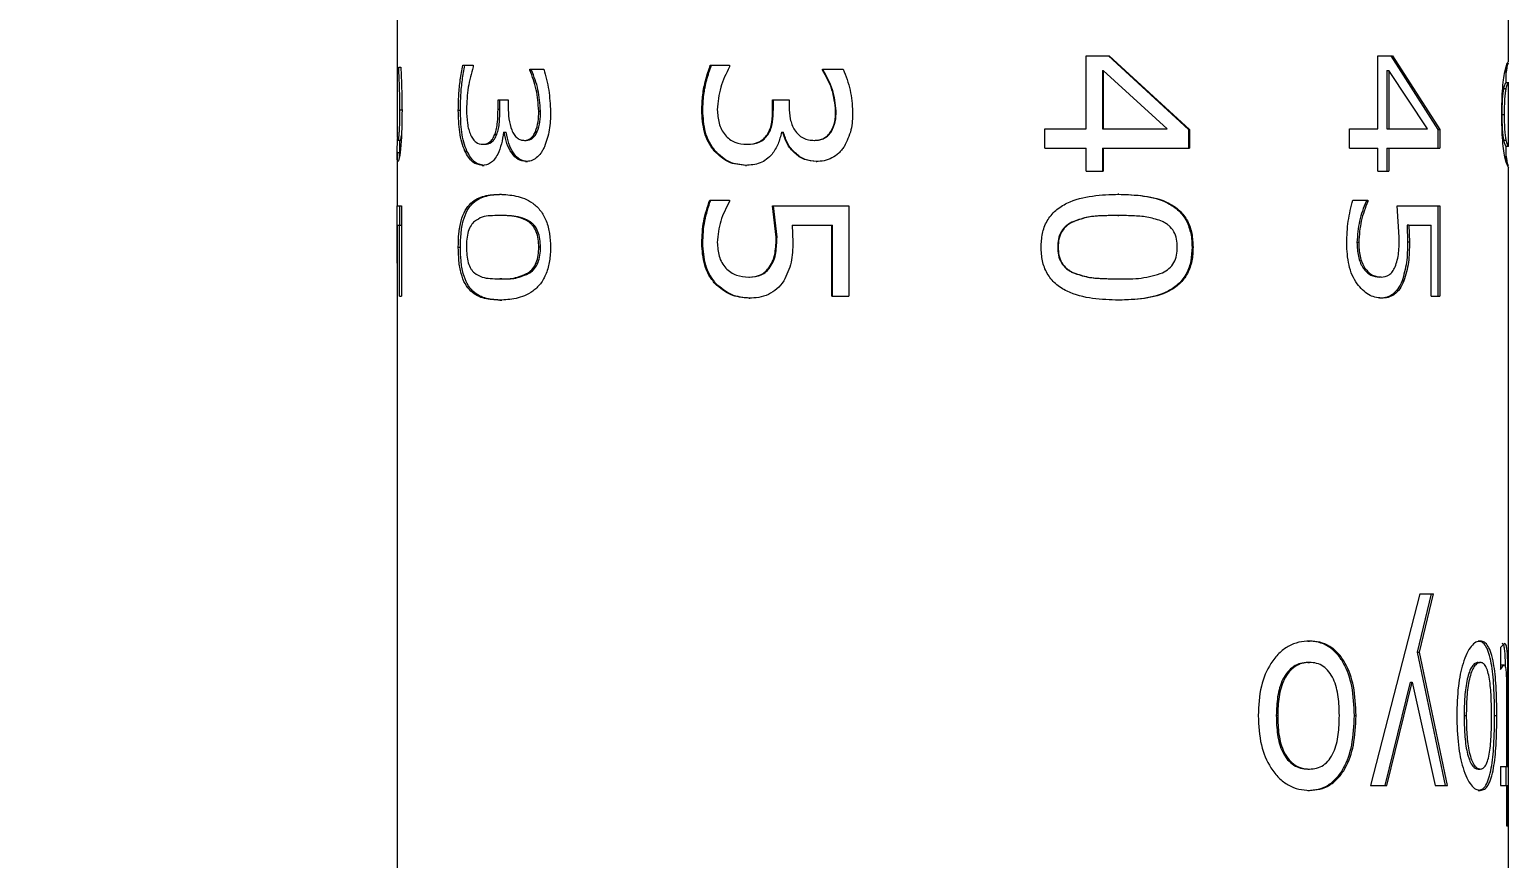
# Model space of a CAD drawing. Header units: millimetres. Extents: x 2 to 278, y 1 to 215.
# Drawn here: x 129.79 to 137.82, y 136.07 to 140.57 of the extents above; entities that cross this region are included whole.
import ezdxf

# ---------------------------------------------------------------- set-up
doc = ezdxf.new("R2010")
doc.units = ezdxf.units.MM
doc.styles.add('SLDTEXTSTYLE0', font='TXT', dxfattribs={"width": 0.75})
doc.dimstyles.new('SLDDIMSTYLE2', dxfattribs={"dimtxt": 2.116667, "dimasz": 3.175, "dimexe": 0, "dimexo": 0.0625, "dimgap": 0.529167, "dimtad": 0, "dimtih": 1, "dimtoh": 1, "dimdec": 1, "dimlfac": 2, "dimrnd": 1e-09, "dimzin": 12, "dimdsep": 46, "dimtxsty": 'SLDTEXTSTYLE0', "dimsah": 1, "dimcen": 0.09, "dimadec": 0, "dimazin": 3, "dimtfac": 1, "dimtdec": 1, "dimtofl": 0, "dimtmove": 0, "dimatfit": 3, "dimfxl": 1, "dimfrac": 2, "dimtolj": 1, "dimtzin": 12, "dimarcsym": 0})

# ---------------------------------------------------------------- blocks, each defined once
blk = doc.blocks.new('_D_16')
at = {"color": 7, "linetype": 'Continuous', "lineweight": 0}
for p, q in [((127.7874, 186.3951), (104.1516, 186.3951)), ((105.9296, 186.3951), (105.9296, 162.6998)), ((102.051, 159.4484), (101.4072, 159.4484)), ((101.4072, 159.4484), (101.4072, 156.0853)), ((109.8082, 159.4484), (110.4521, 159.4484)), ((110.4521, 159.4484), (110.4521, 156.0853)), ((101.4072, 156.0853), (102.051, 156.0853)), ((110.4521, 156.0853), (109.8082, 156.0853)), ((105.9296, 126.8287), (105.9296, 152.2929)), ((133.5342, 126.8287), (104.1516, 126.8287))]:
    blk.add_line(p, q, dxfattribs=at)
at = {"color": 7, "linetype": 'Continuous', "lineweight": 18}
for points in [[(105.9296, 186.3951), (105.4216, 183.2201), (106.4376, 183.2201)], [(105.9296, 126.8287), (106.4376, 130.0037), (105.4216, 130.0037)]]:
    blk.add_solid(points, dxfattribs=at)
at = {"color": 7, "linetype": 'Continuous', "lineweight": 18, "char_height": 2.11667, "attachment_point": 1, "style": 'SLDTEXTSTYLE0'}
for s, insert in [('119.1mm', (99.7658, 162.6061)), ('4.69in', (102.051, 158.8138)), ('NOMINAL', (99.2994, 155.0214))]:
    blk.add_mtext(s, dxfattribs=dict(at, insert=insert))

msp = doc.modelspace()

# ---------------------------------------------------------------- linework, layer by layer
at = {"color": 7, "linetype": 'Continuous', "lineweight": 18}
for p, q in [((131.7879, 140.659), (131.7879, 140.0341)), ((137.8204, 140.3933), (137.8204, 140.659)), ((135.5292, 140.4267), (135.6528, 140.4267)), ((135.5292, 140.0296), (135.5292, 140.4267)), ((135.6492, 140.4267), (136.0841, 140.0252)), ((135.6528, 140.4267), (136.0895, 140.0252)), ((137.1117, 140.4267), (137.192, 140.4267)), ((137.1117, 140.0296), (137.1117, 140.4267)), ((137.182, 140.4267), (137.4368, 140.0252)), ((137.192, 140.4267), (137.4479, 140.0252)), ((131.797, 140.364), (131.8082, 140.364)), ((131.797, 140.3583), (131.797, 140.364)), ((132.1442, 140.3745), (132.2005, 140.3745)), ((132.2005, 140.3745), (132.2005, 140.3661)), ((132.5087, 140.3536), (132.5851, 140.3536)), ((132.5087, 140.348), (132.5087, 140.3536)), ((132.5087, 140.348), (132.5184, 140.348)), ((132.5184, 140.348), (132.5184, 140.3536)), ((133.4882, 140.3745), (133.5928, 140.3745)), ((133.5928, 140.3745), (133.5928, 140.3661)), ((134.0972, 140.3536), (134.2098, 140.3536)), ((134.0972, 140.348), (134.0972, 140.3536)), ((134.0972, 140.348), (134.1002, 140.348)), ((134.1002, 140.348), (134.1002, 140.3536)), ((135.6167, 140.3457), (135.6167, 140.0296)), ((135.6167, 140.3457), (135.6202, 140.3457)), ((135.6202, 140.3457), (135.6202, 140.0296)), ((135.9677, 140.0296), (135.6202, 140.3457)), ((137.1611, 140.3457), (137.1611, 140.0296)), ((137.1611, 140.3457), (137.1711, 140.3457)), ((137.1711, 140.3457), (137.1711, 140.0296)), ((137.3811, 140.0296), (137.1711, 140.3457)), ((137.8077, 140.2795), (137.8077, 140.3619)), ((137.8202, 140.3954), (137.8198, 140.3933)), ((137.7945, 140.2484), (137.8072, 140.2484)), ((137.8075, 140.2804), (137.8202, 140.2804)), ((137.8201, 140.2795), (137.8202, 140.2804)), ((137.8204, 139.9331), (137.8204, 140.2829)), ((132.336, 140.1864), (132.3912, 140.1864)), ((132.336, 140.1364), (132.336, 140.1864)), ((132.3464, 140.1364), (132.3464, 140.1864)), ((132.3912, 140.1864), (132.3912, 140.1483)), ((133.8264, 140.1864), (133.9158, 140.1864)), ((133.8264, 140.1364), (133.8264, 140.1864)), ((133.8305, 140.1364), (133.8305, 140.1864)), ((133.9158, 140.1864), (133.9158, 140.1483)), ((131.8162, 140.1305), (131.8035, 140.1305)), ((132.1202, 140.1302), (132.1315, 140.1302)), ((132.336, 140.1364), (132.3464, 140.1364)), ((132.5568, 140.1261), (132.5663, 140.1261)), ((133.4417, 140.1302), (133.4474, 140.1302)), ((133.8264, 140.1364), (133.8305, 140.1364)), ((134.1685, 140.1261), (134.1712, 140.1261)), ((137.7849, 140.108), (137.7975, 140.108)), ((132.3188, 139.9993), (132.3293, 139.9993)), ((132.3653, 140.0112), (132.3699, 140.0112)), ((132.3699, 140.0112), (132.3802, 140.0112)), ((132.5394, 140.0148), (132.5489, 140.0148)), ((133.7981, 139.9993), (133.8023, 139.9993)), ((133.8743, 140.0112), (133.8817, 140.0112)), ((133.8817, 140.0112), (133.8856, 140.0112)), ((134.1428, 140.0148), (134.1456, 140.0148)), ((135.3042, 140.0296), (135.5292, 140.0296)), ((135.3042, 139.9251), (135.3042, 140.0296)), ((135.6167, 140.0296), (135.6202, 140.0296)), ((135.6202, 140.0296), (135.9677, 140.0296)), ((136.0841, 140.0252), (136.0841, 139.9251)), ((136.0841, 140.0252), (136.0895, 140.0252)), ((136.0895, 140.0252), (136.0895, 139.9251)), ((136.9571, 140.0296), (137.1117, 140.0296)), ((136.9571, 139.9251), (136.9571, 140.0296)), ((137.1611, 140.0296), (137.1711, 140.0296)), ((137.1711, 140.0296), (137.3811, 140.0296)), ((137.4368, 140.0252), (137.4368, 139.9251)), ((137.4368, 140.0252), (137.4479, 140.0252)), ((137.4479, 140.0252), (137.4479, 139.9251)), ((131.7879, 139.9), (131.7898, 139.9763)), ((131.8053, 139.9669), (131.7926, 139.9669)), ((131.8006, 139.9669), (131.8006, 139.9055)), ((132.2532, 139.946), (132.2639, 139.946)), ((132.4795, 139.9669), (132.4893, 139.9669)), ((133.6864, 139.946), (133.6911, 139.946)), ((134.0532, 139.9669), (134.0563, 139.9669)), ((135.3042, 139.9251), (135.5292, 139.9251)), ((135.5292, 139.7997), (135.5292, 139.9251)), ((135.6167, 139.9251), (135.6167, 139.7997)), ((135.6167, 139.9251), (135.6202, 139.9251)), ((135.6202, 139.9251), (135.6202, 139.7997)), ((135.6202, 139.9251), (136.0895, 139.9251)), ((136.9571, 139.9251), (137.1117, 139.9251)), ((137.1117, 139.7997), (137.1117, 139.9251)), ((137.1611, 139.9251), (137.1611, 139.7997)), ((137.1611, 139.9251), (137.1711, 139.9251)), ((137.1711, 139.9251), (137.1711, 139.7997)), ((137.1711, 139.9251), (137.4479, 139.9251)), ((137.7943, 139.9687), (137.807, 139.9687)), ((137.8075, 139.9356), (137.8202, 139.9356)), ((137.8077, 139.8541), (137.8077, 139.9368)), ((137.8202, 139.9356), (137.8199, 139.9368)), ((131.7879, 139.9055), (131.7879, 139.6117)), ((131.8006, 139.9), (131.7879, 139.9)), ((131.8013, 139.88), (131.8006, 139.9)), ((132.1556, 139.9091), (132.1668, 139.9091)), ((132.4858, 139.852), (132.4955, 139.852)), ((133.5098, 139.9091), (133.5153, 139.9091)), ((134.0627, 139.852), (134.0658, 139.852)), ((132.2495, 139.8311), (132.2603, 139.8311)), ((133.68, 139.8311), (133.6847, 139.8311)), ((135.5292, 139.7997), (135.6202, 139.7997)), ((137.1117, 139.7997), (137.1711, 139.7997)), ((137.8198, 139.8227), (137.8202, 139.8206)), ((137.8204, 135.325), (137.8204, 139.8227)), ((131.7879, 139.6117), (131.8119, 139.6117)), ((131.788, 139.4412), (131.7883, 139.6117)), ((131.8006, 139.6117), (131.8006, 139.5072)), ((131.8119, 139.6117), (131.8119, 139.1205)), ((132.3447, 139.6744), (132.3551, 139.6744)), ((133.4854, 139.643), (133.5928, 139.643)), ((133.5928, 139.643), (133.5928, 139.6353)), ((133.8264, 139.6117), (134.2402, 139.6117)), ((133.8462, 139.4412), (133.8264, 139.6117)), ((133.8502, 139.4412), (133.8305, 139.6117)), ((134.2402, 139.6117), (134.2402, 139.1205)), ((135.7048, 139.6744), (135.701, 139.6744)), ((136.9765, 139.643), (137.057, 139.643)), ((137.0475, 139.643), (137.0475, 139.6353)), ((137.057, 139.6353), (137.0475, 139.6353)), ((137.057, 139.643), (137.057, 139.6353)), ((137.2158, 139.6117), (137.4479, 139.6117)), ((137.2282, 139.4412), (137.2158, 139.6117)), ((137.4368, 139.6117), (137.4368, 139.1205)), ((137.4479, 139.6117), (137.4479, 139.1205)), ((132.3551, 139.5594), (132.3447, 139.5594)), ((132.5092, 139.5268), (132.4995, 139.5268)), ((135.4607, 139.5274), (135.4635, 139.5274)), ((135.701, 139.5594), (135.7048, 139.5594)), ((131.7886, 139.5072), (131.7887, 139.4148)), ((131.7886, 139.5072), (131.8015, 139.5072)), ((131.8015, 139.1205), (131.8015, 139.5072)), ((131.8015, 139.5072), (131.8119, 139.5072)), ((133.8462, 139.4412), (133.8502, 139.4412)), ((133.9316, 139.5072), (133.9358, 139.4148)), ((133.9316, 139.5072), (134.1481, 139.5072)), ((134.1481, 139.1205), (134.1481, 139.5072)), ((134.1481, 139.5072), (134.1509, 139.5072)), ((134.1509, 139.1205), (134.1509, 139.5072)), ((137.2701, 139.5072), (137.2726, 139.4148)), ((137.2805, 139.5072), (137.2701, 139.5072)), ((137.2805, 139.5072), (137.283, 139.4148)), ((137.2805, 139.5072), (137.4014, 139.5072)), ((137.4014, 139.1205), (137.4014, 139.5072)), ((132.1202, 139.387), (132.1315, 139.387)), ((132.5663, 139.387), (132.5568, 139.387)), ((133.4417, 139.409), (133.4474, 139.409)), ((135.3738, 139.387), (135.3762, 139.387)), ((136.1084, 139.387), (136.1029, 139.387)), ((137.0077, 139.413), (136.9984, 139.413)), ((137.283, 139.4148), (137.2726, 139.4148)), ((133.8096, 139.2801), (133.8138, 139.2801)), ((131.788, 139.2036), (131.788, 139.1871)), ((132.3557, 139.2146), (132.3453, 139.2146)), ((132.5098, 139.2482), (132.5001, 139.2482)), ((133.6968, 139.225), (133.7015, 139.225)), ((135.4589, 139.2477), (135.4617, 139.2477)), ((135.702, 139.2146), (135.7058, 139.2146)), ((137.0418, 139.2735), (137.0324, 139.2735)), ((137.1303, 139.225), (137.1205, 139.225)), ((137.2532, 139.2036), (137.2429, 139.2036)), ((131.7879, 139.1871), (131.7879, 135.325)), ((131.8015, 139.1205), (131.8119, 139.1205)), ((133.5142, 139.1881), (133.5197, 139.1881)), ((134.1481, 139.1205), (134.2402, 139.1205)), ((137.4014, 139.1205), (137.4479, 139.1205)), ((132.3453, 139.0996), (132.3557, 139.0996)), ((133.6976, 139.1101), (133.7022, 139.1101)), ((135.7058, 139.0996), (135.702, 139.0996)), ((137.1308, 139.1101), (137.121, 139.1101)), ((137.3397, 137.506), (137.0713, 136.4643)), ((137.3265, 137.1885), (137.4028, 137.506)), ((137.3372, 137.1885), (137.4138, 137.506)), ((137.3397, 137.506), (137.3833, 137.506)), ((137.3833, 137.506), (137.4138, 137.506)), ((136.732, 137.2488), (136.7401, 137.2488)), ((137.478, 136.4643), (137.3265, 137.1885)), ((137.3265, 137.1885), (137.3372, 137.1885)), ((137.4893, 136.4643), (137.3372, 137.1885)), ((137.6556, 137.2488), (137.6677, 137.2488)), ((137.7994, 137.2359), (137.7768, 137.2134)), ((137.7768, 137.2134), (137.7768, 137.0944)), ((136.732, 137.133), (136.7401, 137.133)), ((137.6556, 137.133), (137.6677, 137.133)), ((137.778, 137.0944), (137.7953, 137.1201)), ((137.7827, 137.1201), (137.7953, 137.1201)), ((137.7768, 137.0944), (137.778, 137.0944)), ((137.1511, 136.4643), (137.2881, 137.0259)), ((137.1611, 136.4643), (137.2986, 137.0259)), ((137.2881, 137.0259), (137.2986, 137.0259)), ((137.2986, 137.0259), (137.4229, 136.4643)), ((137.8182, 136.5671), (137.8182, 136.972)), ((137.8106, 136.9122), (137.8106, 136.5671)), ((136.5604, 136.844), (136.5679, 136.844)), ((136.9841, 136.844), (136.9933, 136.844)), ((137.58, 136.844), (137.5917, 136.844)), ((137.7452, 136.844), (137.7577, 136.844)), ((136.732, 136.5543), (136.7401, 136.5543)), ((137.6556, 136.5543), (137.6677, 136.5543)), ((137.7768, 136.5671), (137.8106, 136.5671)), ((137.7768, 136.5671), (137.7768, 136.4643)), ((137.8076, 136.4643), (137.8076, 136.5671)), ((137.8106, 136.5671), (137.8182, 136.5671)), ((137.8182, 136.5671), (137.8203, 136.5671)), ((137.8203, 136.4643), (137.8203, 136.5671)), ((136.732, 136.4385), (136.7401, 136.4385)), ((137.0713, 136.4643), (137.1351, 136.4643)), ((137.1351, 136.4643), (137.1611, 136.4643)), ((137.4229, 136.4643), (137.4893, 136.4643)), ((137.6556, 136.4385), (137.6677, 136.4385)), ((137.7768, 136.4643), (137.8106, 136.4643)), ((137.8106, 136.4643), (137.8106, 136.2456)), ((137.8106, 136.4643), (137.8182, 136.4643)), ((137.8182, 136.2456), (137.8182, 136.4643)), ((137.8182, 136.4643), (137.8203, 136.4643)), ((137.8106, 136.2456), (137.8182, 136.2456))]:
    msp.add_line(p, q, dxfattribs=at)
for points, knots in [([(131.8035, 140.1305), (131.8031, 140.171), (131.8021, 140.2521), (131.7987, 140.3229), (131.797, 140.3583)], [0, 0, 0, 0, 0.499757, 1, 1, 1, 1]), ([(131.8082, 140.364), (131.8099, 140.3259), (131.8134, 140.2497), (131.8142, 140.1684), (131.8146, 140.1278)], [0, 0, 0, 0, 0.500032, 1, 1, 1, 1]), ([(132.1202, 140.1302), (132.1207, 140.1582), (132.1218, 140.214), (132.1303, 140.2962), (132.1396, 140.3483), (132.1442, 140.3745)], [0, 0, 0, 0, 0.334111, 0.66619, 1, 1, 1, 1]), ([(132.1315, 140.1302), (132.132, 140.1582), (132.1331, 140.2139), (132.1416, 140.2961), (132.1508, 140.3482), (132.1554, 140.3745)], [0, 0, 0, 0, 0.334149, 0.664972, 1, 1, 1, 1]), ([(132.2005, 140.3661), (132.1904, 140.3299), (132.1702, 140.2575), (132.1663, 140.1748), (132.1644, 140.1335)], [0, 0, 0, 0, 0.499904, 1, 1, 1, 1]), ([(132.5568, 140.1261), (132.5539, 140.1657), (132.5481, 140.2448), (132.5218, 140.3136), (132.5087, 140.348)], [0, 0, 0, 0, 0.499615, 1, 1, 1, 1]), ([(132.5663, 140.1261), (132.5634, 140.1657), (132.5576, 140.2448), (132.5315, 140.3136), (132.5184, 140.348)], [0, 0, 0, 0, 0.499789, 1, 1, 1, 1]), ([(132.5851, 140.3536), (132.595, 140.3163), (132.6147, 140.2416), (132.6187, 140.1618), (132.6206, 140.1219)], [0, 0, 0, 0, 0.500065, 1, 1, 1, 1]), ([(133.4417, 140.1302), (133.4428, 140.1582), (133.4449, 140.214), (133.4615, 140.2962), (133.4793, 140.3483), (133.4882, 140.3745)], [0, 0, 0, 0, 0.334111, 0.66619, 1, 1, 1, 1]), ([(133.4474, 140.1302), (133.4485, 140.1582), (133.4507, 140.2139), (133.4671, 140.2961), (133.4848, 140.3482), (133.4937, 140.3745)], [0, 0, 0, 0, 0.334149, 0.664972, 1, 1, 1, 1]), ([(133.5928, 140.3661), (133.5743, 140.3299), (133.5373, 140.2575), (133.5299, 140.1748), (133.5262, 140.1335)], [0, 0, 0, 0, 0.499904, 1, 1, 1, 1]), ([(134.1685, 140.1261), (134.1643, 140.1657), (134.1559, 140.2448), (134.1168, 140.3136), (134.0972, 140.348)], [0, 0, 0, 0, 0.4996145, 1, 1, 1, 1]), ([(134.1712, 140.1261), (134.167, 140.1657), (134.1586, 140.2448), (134.1197, 140.3136), (134.1002, 140.348)], [0, 0, 0, 0, 0.499789, 1, 1, 1, 1]), ([(134.2098, 140.3536), (134.224, 140.3163), (134.2524, 140.2416), (134.258, 140.1618), (134.2607, 140.1219)], [0, 0, 0, 0, 0.500065, 1, 1, 1, 1]), ([(137.7845, 140.108), (137.7847, 140.1327), (137.7851, 140.1821), (137.789, 140.2527), (137.7957, 140.3107), (137.8058, 140.3618), (137.8165, 140.3912), (137.819, 140.394), (137.8202, 140.3954)], [0, 0, 0, 0, 0.125108, 0.249985, 0.374734, 0.499711, 0.749517, 1, 1, 1, 1]), ([(137.8182, 140.3859), (137.8158, 140.3787), (137.8129, 140.3704), (137.8083, 140.339), (137.8077, 140.335)], [0, 0, 0, 0, 0.872614, 1, 1, 1, 1]), ([(137.7945, 140.2484), (137.7932, 140.2418), (137.7906, 140.2285), (137.7871, 140.1949), (137.7851, 140.1526), (137.785, 140.1229), (137.7849, 140.108)], [0, 0, 0, 0, 0.249774, 0.499283, 0.749181, 1, 1, 1, 1]), ([(137.8075, 140.2804), (137.807, 140.2799), (137.8058, 140.279), (137.8012, 140.2745), (137.7968, 140.2572), (137.7945, 140.2484)], [0, 0, 0, 0, 0.353621, 0.672925, 1, 1, 1, 1]), ([(137.8072, 140.2484), (137.8059, 140.2418), (137.8032, 140.2285), (137.7997, 140.1949), (137.7977, 140.1526), (137.7976, 140.1229), (137.7975, 140.108)], [0, 0, 0, 0, 0.250208, 0.499841, 0.749527, 1, 1, 1, 1]), ([(137.8202, 140.2804), (137.8197, 140.2799), (137.8185, 140.279), (137.8139, 140.2745), (137.8094, 140.2572), (137.8072, 140.2484)], [0, 0, 0, 0, 0.353661, 0.672991, 1, 1, 1, 1]), ([(131.7926, 139.9669), (131.7939, 139.9687), (131.7958, 139.9714), (131.7986, 139.9928), (131.8005, 140.0147), (131.802, 140.0411), (131.8033, 140.0796), (131.8034, 140.1103), (131.8035, 140.1305)], [0, 0, 0, 0, 0.249072, 0.372326, 0.499298, 0.621779, 0.749786, 1, 1, 1, 1]), ([(131.8146, 140.1278), (131.8143, 140.094), (131.8139, 140.0265), (131.8093, 139.9469), (131.8042, 139.8973), (131.8, 139.87), (131.796, 139.8544), (131.7939, 139.8528), (131.7928, 139.852)], [0, 0, 0, 0, 0.2502272, 0.4994727, 0.6269197, 0.7496767, 0.8747756, 1, 1, 1, 1]), ([(132.1556, 139.9091), (132.1497, 139.9246), (132.1377, 139.9557), (132.1233, 140.0302), (132.1214, 140.0902), (132.1202, 140.1302)], [0, 0, 0, 0, 0.250185, 0.500443, 1, 1, 1, 1]), ([(132.1668, 139.9091), (132.1608, 139.9247), (132.1489, 139.9557), (132.1346, 140.0303), (132.1327, 140.0902), (132.1315, 140.1302)], [0, 0, 0, 0, 0.249959, 0.500196, 1, 1, 1, 1]), ([(132.1644, 140.1335), (132.1655, 140.1089), (132.1672, 140.0721), (132.1757, 140.0255), (132.1832, 140.0059), (132.1869, 139.9962)], [0, 0, 0, 0, 0.499733, 0.749998, 1, 1, 1, 1]), ([(132.3188, 139.9993), (132.3222, 140.0096), (132.3289, 140.0303), (132.3348, 140.0771), (132.3355, 140.1127), (132.336, 140.1364)], [0, 0, 0, 0, 0.249674, 0.499725, 1, 1, 1, 1]), ([(132.3293, 139.9993), (132.3326, 140.0096), (132.3393, 140.0303), (132.3452, 140.0771), (132.3459, 140.1127), (132.3464, 140.1364)], [0, 0, 0, 0, 0.249532, 0.499593, 1, 1, 1, 1]), ([(132.3912, 140.1483), (132.3918, 140.1265), (132.3931, 140.083), (132.4055, 140.0311), (132.4224, 139.9972), (132.4393, 139.9788), (132.4588, 139.9685), (132.4726, 139.9675), (132.4795, 139.9669)], [0, 0, 0, 0, 0.25029, 0.499773, 0.627121, 0.749741, 0.874758, 1, 1, 1, 1]), ([(132.5394, 140.0148), (132.545, 140.0323), (132.5562, 140.0675), (132.5566, 140.1066), (132.5568, 140.1261)], [0, 0, 0, 0, 0.4988833, 1, 1, 1, 1]), ([(132.5489, 140.0148), (132.5545, 140.0323), (132.5656, 140.0675), (132.5661, 140.1066), (132.5663, 140.1261)], [0, 0, 0, 0, 0.498749, 1, 1, 1, 1]), ([(132.6206, 140.1219), (132.6201, 140.0885), (132.6191, 140.0219), (132.5984, 139.9625), (132.5881, 139.9328)], [0, 0, 0, 0, 0.501036, 1, 1, 1, 1]), ([(133.5098, 139.9091), (133.4984, 139.9246), (133.4757, 139.9557), (133.4478, 140.0302), (133.4441, 140.0902), (133.4417, 140.1302)], [0, 0, 0, 0, 0.2501846, 0.5004432, 1, 1, 1, 1]), ([(133.5153, 139.9091), (133.5039, 139.9247), (133.4813, 139.9557), (133.4535, 140.0303), (133.4498, 140.0902), (133.4474, 140.1302)], [0, 0, 0, 0, 0.2499586, 0.5001964, 1, 1, 1, 1]), ([(133.5262, 140.1335), (133.5283, 140.1089), (133.5314, 140.0721), (133.5474, 140.0255), (133.5612, 140.0059), (133.5681, 139.9962)], [0, 0, 0, 0, 0.499733, 0.749998, 1, 1, 1, 1]), ([(133.7981, 139.9993), (133.8036, 140.0096), (133.8148, 140.0303), (133.8245, 140.0771), (133.8257, 140.1127), (133.8264, 140.1364)], [0, 0, 0, 0, 0.2496744, 0.4997254, 1, 1, 1, 1]), ([(133.8023, 139.9993), (133.8078, 140.0096), (133.8189, 140.0303), (133.8286, 140.0771), (133.8298, 140.1127), (133.8305, 140.1364)], [0, 0, 0, 0, 0.249532, 0.499593, 1, 1, 1, 1]), ([(133.9158, 140.1483), (133.9168, 140.1265), (133.9188, 140.083), (133.9385, 140.0311), (133.9651, 139.9972), (133.9915, 139.9788), (134.0215, 139.9685), (134.0426, 139.9675), (134.0532, 139.9669)], [0, 0, 0, 0, 0.25029, 0.499773, 0.627121, 0.749741, 0.874758, 1, 1, 1, 1]), ([(134.1428, 140.0148), (134.1511, 140.0323), (134.1676, 140.0675), (134.1682, 140.1066), (134.1685, 140.1261)], [0, 0, 0, 0, 0.4988833, 1, 1, 1, 1]), ([(134.1456, 140.0148), (134.1538, 140.0323), (134.1702, 140.0675), (134.1709, 140.1066), (134.1712, 140.1261)], [0, 0, 0, 0, 0.498749, 1, 1, 1, 1]), ([(134.2607, 140.1219), (134.26, 140.0885), (134.2586, 140.0219), (134.2289, 139.9625), (134.2141, 139.9328)], [0, 0, 0, 0, 0.501036, 1, 1, 1, 1]), ([(137.8202, 139.8206), (137.819, 139.8221), (137.8166, 139.8249), (137.8058, 139.8538), (137.7956, 139.906), (137.789, 139.9641), (137.7851, 140.0338), (137.7847, 140.0833), (137.7845, 140.108)], [0, 0, 0, 0, 0.250486, 0.500299, 0.629628, 0.750035, 0.874892, 1, 1, 1, 1]), ([(137.7849, 140.108), (137.785, 140.0933), (137.7851, 140.0641), (137.7871, 140.0223), (137.7899, 139.9946), (137.7924, 139.978), (137.7937, 139.9718), (137.7943, 139.9687)], [0, 0, 0, 0, 0.250592, 0.500519, 0.749859, 0.874916, 1, 1, 1, 1]), ([(137.7975, 140.108), (137.7976, 140.0933), (137.7978, 140.064), (137.7997, 140.0222), (137.8025, 139.9946), (137.8051, 139.9779), (137.8063, 139.9718), (137.807, 139.9687)], [0, 0, 0, 0, 0.250253, 0.499973, 0.749427, 0.874667, 1, 1, 1, 1]), ([(131.788, 140.0341), (131.788, 140.0331), (131.7875, 140.0114), (131.7886, 139.9774), (131.7913, 139.9704), (131.7926, 139.9669)], [0, 0, 0, 0, 0.023086, 0.512185, 1, 1, 1, 1]), ([(132.2532, 139.946), (132.2655, 139.9475), (132.2841, 139.9497), (132.3066, 139.9728), (132.3148, 139.9904), (132.3188, 139.9993)], [0, 0, 0, 0, 0.499335, 0.749745, 1, 1, 1, 1]), ([(132.2639, 139.946), (132.2762, 139.9475), (132.2947, 139.9497), (132.3171, 139.9728), (132.3252, 139.9904), (132.3293, 139.9993)], [0, 0, 0, 0, 0.498944, 0.7494, 1, 1, 1, 1]), ([(132.3653, 140.0112), (132.3622, 139.9896), (132.3561, 139.9465), (132.3414, 139.9102), (132.3341, 139.892)], [0, 0, 0, 0, 0.500548, 1, 1, 1, 1]), ([(132.4858, 139.852), (132.4716, 139.8542), (132.4433, 139.8585), (132.4086, 139.8964), (132.3817, 139.9472), (132.3739, 139.9899), (132.3699, 140.0112)], [0, 0, 0, 0, 0.2498098, 0.4995643, 0.7499008, 1, 1, 1, 1]), ([(132.4955, 139.852), (132.4814, 139.8542), (132.4533, 139.8585), (132.4187, 139.8965), (132.3919, 139.9472), (132.3841, 139.9899), (132.3802, 140.0112)], [0, 0, 0, 0, 0.249378, 0.498958, 0.74945, 1, 1, 1, 1]), ([(132.4795, 139.9669), (132.4853, 139.9674), (132.4969, 139.9683), (132.5136, 139.9777), (132.5285, 139.9931), (132.5357, 140.0076), (132.5394, 140.0148)], [0, 0, 0, 0, 0.250195, 0.499996, 0.749975, 1, 1, 1, 1]), ([(132.4893, 139.9669), (132.4951, 139.9674), (132.5066, 139.9683), (132.5233, 139.9777), (132.5381, 139.9931), (132.5453, 140.0076), (132.5489, 140.0148)], [0, 0, 0, 0, 0.2499332, 0.4995809, 0.7496348, 1, 1, 1, 1]), ([(133.6864, 139.946), (133.7077, 139.9475), (133.7397, 139.9497), (133.7777, 139.9728), (133.7913, 139.9904), (133.7981, 139.9993)], [0, 0, 0, 0, 0.499335, 0.749745, 1, 1, 1, 1]), ([(133.6911, 139.946), (133.7123, 139.9475), (133.7442, 139.9497), (133.782, 139.9728), (133.7955, 139.9904), (133.8023, 139.9993)], [0, 0, 0, 0, 0.498944, 0.7494, 1, 1, 1, 1]), ([(133.8743, 140.0112), (133.8693, 139.9896), (133.8593, 139.9465), (133.8353, 139.9102), (133.8233, 139.892)], [0, 0, 0, 0, 0.500548, 1, 1, 1, 1]), ([(134.0627, 139.852), (134.0411, 139.8542), (133.9979, 139.8585), (133.9435, 139.8964), (133.9008, 139.9472), (133.8881, 139.9899), (133.8817, 140.0112)], [0, 0, 0, 0, 0.24981, 0.499564, 0.749901, 1, 1, 1, 1]), ([(134.0658, 139.852), (134.0443, 139.8542), (134.0013, 139.8585), (133.9471, 139.8965), (133.9045, 139.9472), (133.8919, 139.9899), (133.8856, 140.0112)], [0, 0, 0, 0, 0.249378, 0.498958, 0.74945, 1, 1, 1, 1]), ([(134.0532, 139.9669), (134.062, 139.9674), (134.0795, 139.9683), (134.1046, 139.9777), (134.1267, 139.9931), (134.1375, 140.0076), (134.1428, 140.0148)], [0, 0, 0, 0, 0.250195, 0.499996, 0.749975, 1, 1, 1, 1]), ([(134.0563, 139.9669), (134.0651, 139.9674), (134.0826, 139.9683), (134.1075, 139.9777), (134.1296, 139.9931), (134.1403, 140.0076), (134.1456, 140.0148)], [0, 0, 0, 0, 0.2499332, 0.4995809, 0.7496348, 1, 1, 1, 1]), ([(131.8053, 139.9669), (131.8066, 139.9685), (131.8085, 139.9708), (131.8105, 139.9877), (131.8112, 139.9932)], [0, 0, 0, 0, 0.675333, 1, 1, 1, 1]), ([(132.1869, 139.9962), (132.1913, 139.9882), (132.2, 139.9721), (132.2215, 139.9493), (132.2405, 139.9473), (132.2532, 139.946)], [0, 0, 0, 0, 0.249442, 0.500738, 1, 1, 1, 1]), ([(132.5881, 139.9328), (132.5851, 139.9266), (132.5791, 139.9142), (132.5647, 139.8923), (132.544, 139.8699), (132.5152, 139.8543), (132.4956, 139.8528), (132.4858, 139.852)], [0, 0, 0, 0, 0.125234, 0.250415, 0.500151, 0.749871, 1, 1, 1, 1]), ([(133.5681, 139.9962), (133.576, 139.9882), (133.5919, 139.9721), (133.6308, 139.9493), (133.6642, 139.9473), (133.6864, 139.946)], [0, 0, 0, 0, 0.249442, 0.500738, 1, 1, 1, 1]), ([(134.2141, 139.9328), (134.2097, 139.9266), (134.201, 139.9142), (134.1801, 139.8923), (134.1497, 139.8699), (134.1071, 139.8543), (134.0775, 139.8528), (134.0627, 139.852)], [0, 0, 0, 0, 0.125234, 0.250415, 0.500151, 0.749871, 1, 1, 1, 1]), ([(137.7943, 139.9687), (137.7966, 139.96), (137.8012, 139.9428), (137.8058, 139.9373), (137.807, 139.9362), (137.8075, 139.9356)], [0, 0, 0, 0, 0.326727, 0.643529, 1, 1, 1, 1]), ([(137.807, 139.9687), (137.8093, 139.96), (137.8138, 139.9428), (137.8185, 139.9373), (137.8197, 139.9362), (137.8202, 139.9356)], [0, 0, 0, 0, 0.326711, 0.643514, 1, 1, 1, 1]), ([(131.7928, 139.852), (131.7914, 139.8538), (131.7885, 139.8574), (131.7881, 139.8858), (131.7879, 139.9)], [0, 0, 0, 0, 0.50007, 1, 1, 1, 1]), ([(132.2495, 139.8311), (132.2312, 139.8342), (132.1945, 139.8405), (132.1686, 139.8863), (132.1556, 139.9091)], [0, 0, 0, 0, 0.500126, 1, 1, 1, 1]), ([(132.2603, 139.8311), (132.242, 139.8342), (132.2054, 139.8405), (132.1797, 139.8863), (132.1668, 139.9091)], [0, 0, 0, 0, 0.499819, 1, 1, 1, 1]), ([(132.3341, 139.892), (132.3283, 139.8823), (132.3165, 139.8628), (132.2881, 139.8354), (132.2649, 139.8328), (132.2495, 139.8311)], [0, 0, 0, 0, 0.2489255, 0.5008445, 1, 1, 1, 1]), ([(133.68, 139.8311), (133.6475, 139.8342), (133.5826, 139.8405), (133.5341, 139.8863), (133.5098, 139.9091)], [0, 0, 0, 0, 0.500126, 1, 1, 1, 1]), ([(133.6847, 139.8311), (133.6524, 139.8342), (133.5877, 139.8405), (133.5394, 139.8863), (133.5153, 139.9091)], [0, 0, 0, 0, 0.499819, 1, 1, 1, 1]), ([(133.8233, 139.892), (133.8137, 139.8823), (133.7943, 139.8628), (133.7466, 139.8354), (133.7066, 139.8328), (133.68, 139.8311)], [0, 0, 0, 0, 0.248925, 0.500844, 1, 1, 1, 1]), ([(137.8077, 139.8811), (137.8083, 139.8773), (137.8129, 139.8464), (137.8157, 139.8378), (137.8182, 139.8302)], [0, 0, 0, 0, 0.12484, 1, 1, 1, 1]), ([(132.1202, 139.387), (132.1207, 139.4117), (132.1219, 139.4611), (132.1338, 139.5317), (132.1564, 139.5897), (132.1982, 139.6408), (132.2608, 139.6702), (132.3167, 139.673), (132.3447, 139.6744)], [0, 0, 0, 0, 0.125108, 0.249985, 0.374734, 0.499711, 0.749517, 1, 1, 1, 1]), ([(132.1315, 139.387), (132.132, 139.4117), (132.1332, 139.4611), (132.1451, 139.5316), (132.1676, 139.5897), (132.2091, 139.6407), (132.2715, 139.6702), (132.3272, 139.673), (132.3551, 139.6744)], [0, 0, 0, 0, 0.12544, 0.250588, 0.375459, 0.500395, 0.749895, 1, 1, 1, 1]), ([(132.3447, 139.6744), (132.3739, 139.6729), (132.432, 139.67), (132.5108, 139.6408), (132.5672, 139.5886), (132.5999, 139.5309), (132.618, 139.4611), (132.6197, 139.4117), (132.6206, 139.387)], [0, 0, 0, 0, 0.250465, 0.500214, 0.629462, 0.750008, 0.874855, 1, 1, 1, 1]), ([(133.4417, 139.409), (133.4434, 139.4493), (133.447, 139.5298), (133.4726, 139.6053), (133.4854, 139.643)], [0, 0, 0, 0, 0.499629, 1, 1, 1, 1]), ([(133.4474, 139.409), (133.4492, 139.4493), (133.4527, 139.5298), (133.4782, 139.6053), (133.4909, 139.643)], [0, 0, 0, 0, 0.49983, 1, 1, 1, 1]), ([(133.5928, 139.6353), (133.5745, 139.6008), (133.538, 139.5318), (133.5301, 139.4526), (133.5262, 139.413)], [0, 0, 0, 0, 0.500486, 1, 1, 1, 1]), ([(135.2836, 139.387), (135.2848, 139.4117), (135.2873, 139.4611), (135.313, 139.5317), (135.3604, 139.5897), (135.4443, 139.6408), (135.5631, 139.6702), (135.6575, 139.673), (135.7048, 139.6744)], [0, 0, 0, 0, 0.125108, 0.249985, 0.374734, 0.499711, 0.749517, 1, 1, 1, 1]), ([(135.701, 139.6744), (135.7477, 139.6729), (135.841, 139.67), (135.9548, 139.6407), (136.0323, 139.5885), (136.0761, 139.5308), (136.0949, 139.4728), (136.1021, 139.4241), (136.1027, 139.3994), (136.1029, 139.387)], [0, 0, 0, 0, 0.2500845, 0.4995677, 0.6286867, 0.7492947, 0.8743803, 0.9371753, 1, 1, 1, 1]), ([(135.7048, 139.6744), (135.7517, 139.6729), (135.8454, 139.67), (135.9595, 139.6408), (136.0374, 139.5886), (136.0812, 139.5309), (136.1049, 139.4611), (136.1073, 139.4117), (136.1084, 139.387)], [0, 0, 0, 0, 0.250465, 0.500214, 0.629462, 0.750008, 0.874855, 1, 1, 1, 1]), ([(136.9424, 139.409), (136.9438, 139.4493), (136.9467, 139.5298), (136.9666, 139.6053), (136.9765, 139.643)], [0, 0, 0, 0, 0.499629, 1, 1, 1, 1]), ([(137.0475, 139.6353), (137.0341, 139.6008), (137.0073, 139.5318), (137.0014, 139.4526), (136.9984, 139.413)], [0, 0, 0, 0, 0.500313, 1, 1, 1, 1]), ([(137.057, 139.6353), (137.0435, 139.6008), (137.0167, 139.5318), (137.0107, 139.4526), (137.0077, 139.413)], [0, 0, 0, 0, 0.500486, 1, 1, 1, 1]), ([(132.2086, 139.5274), (132.2019, 139.5208), (132.1884, 139.5075), (132.1733, 139.4739), (132.1653, 139.4316), (132.1647, 139.4019), (132.1644, 139.387)], [0, 0, 0, 0, 0.250208, 0.499841, 0.749527, 1, 1, 1, 1]), ([(132.3447, 139.5594), (132.3277, 139.5589), (132.2952, 139.558), (132.2491, 139.5535), (132.2222, 139.5362), (132.2086, 139.5274)], [0, 0, 0, 0, 0.353661, 0.672991, 1, 1, 1, 1]), ([(132.4995, 139.5268), (132.4825, 139.5352), (132.4489, 139.552), (132.3962, 139.5575), (132.3625, 139.5588), (132.3447, 139.5594)], [0, 0, 0, 0, 0.325357, 0.644817, 1, 1, 1, 1]), ([(132.5092, 139.5268), (132.4923, 139.5352), (132.4588, 139.552), (132.4063, 139.5575), (132.3728, 139.5588), (132.3551, 139.5594)], [0, 0, 0, 0, 0.325469, 0.644898, 1, 1, 1, 1]), ([(132.5568, 139.387), (132.5564, 139.4017), (132.5555, 139.431), (132.5445, 139.4728), (132.528, 139.5004), (132.5123, 139.5171), (132.5038, 139.5235), (132.4995, 139.5268)], [0, 0, 0, 0, 0.250235, 0.499898, 0.749422, 0.874667, 1, 1, 1, 1]), ([(132.5663, 139.387), (132.5658, 139.4017), (132.5649, 139.431), (132.554, 139.4727), (132.5376, 139.5004), (132.522, 139.5171), (132.5135, 139.5235), (132.5092, 139.5268)], [0, 0, 0, 0, 0.250572, 0.500437, 0.749845, 0.874908, 1, 1, 1, 1]), ([(135.4607, 139.5274), (135.4477, 139.5208), (135.4218, 139.5074), (135.3917, 139.4739), (135.3757, 139.4316), (135.3744, 139.4019), (135.3738, 139.387)], [0, 0, 0, 0, 0.249774, 0.499283, 0.749181, 1, 1, 1, 1]), ([(135.4635, 139.5274), (135.4504, 139.5208), (135.4244, 139.5075), (135.3942, 139.4739), (135.3781, 139.4316), (135.3768, 139.4019), (135.3762, 139.387)], [0, 0, 0, 0, 0.250208, 0.499841, 0.749527, 1, 1, 1, 1]), ([(135.701, 139.5594), (135.6726, 139.5589), (135.6185, 139.558), (135.5367, 139.5535), (135.4862, 139.5362), (135.4607, 139.5274)], [0, 0, 0, 0, 0.353621, 0.672925, 1, 1, 1, 1]), ([(135.7048, 139.5594), (135.6763, 139.5589), (135.6219, 139.558), (135.5398, 139.5535), (135.4891, 139.5362), (135.4635, 139.5274)], [0, 0, 0, 0, 0.353661, 0.672991, 1, 1, 1, 1]), ([(135.9426, 139.5268), (135.9179, 139.5352), (135.869, 139.552), (135.7884, 139.5575), (135.7337, 139.5588), (135.7048, 139.5594)], [0, 0, 0, 0, 0.325357, 0.644817, 1, 1, 1, 1]), ([(136.023, 139.387), (136.0224, 139.4017), (136.0211, 139.431), (136.0061, 139.4728), (135.9831, 139.5004), (135.9609, 139.5171), (135.9487, 139.5235), (135.9426, 139.5268)], [0, 0, 0, 0, 0.250235, 0.499898, 0.749422, 0.874667, 1, 1, 1, 1]), ([(131.7884, 139.2999), (131.7884, 139.3055), (131.7882, 139.3231), (131.7881, 139.3713), (131.7881, 139.4132), (131.788, 139.4412)], [0, 0, 0, 0, 0.132596, 0.421696, 1, 1, 1, 1]), ([(133.8096, 139.2801), (133.8167, 139.292), (133.8308, 139.3159), (133.8435, 139.3711), (133.8451, 139.4132), (133.8462, 139.4412)], [0, 0, 0, 0, 0.2497185, 0.4997821, 1, 1, 1, 1]), ([(133.8138, 139.2801), (133.8208, 139.292), (133.8349, 139.3159), (133.8476, 139.3711), (133.8492, 139.4132), (133.8502, 139.4412)], [0, 0, 0, 0, 0.249556, 0.499629, 1, 1, 1, 1]), ([(137.205, 139.2801), (137.2095, 139.292), (137.2186, 139.3159), (137.2266, 139.3711), (137.2276, 139.4132), (137.2282, 139.4412)], [0, 0, 0, 0, 0.249719, 0.499782, 1, 1, 1, 1]), ([(131.7887, 139.4148), (131.7886, 139.3775), (131.7885, 139.3031), (131.7881, 139.2367), (131.788, 139.2036)], [0, 0, 0, 0, 0.5012831, 1, 1, 1, 1]), ([(132.3453, 139.0996), (132.3173, 139.1011), (132.2613, 139.1039), (132.198, 139.1328), (132.1564, 139.185), (132.134, 139.2431), (132.1219, 139.3128), (132.1207, 139.3623), (132.1202, 139.387)], [0, 0, 0, 0, 0.250486, 0.500299, 0.629628, 0.750035, 0.874892, 1, 1, 1, 1]), ([(132.3557, 139.0996), (132.3277, 139.1011), (132.272, 139.1039), (132.2089, 139.1328), (132.1675, 139.185), (132.1452, 139.2432), (132.1331, 139.3128), (132.132, 139.3623), (132.1315, 139.387)], [0, 0, 0, 0, 0.250108, 0.499614, 0.628891, 0.749433, 0.87456, 1, 1, 1, 1]), ([(132.1644, 139.387), (132.1647, 139.3723), (132.1654, 139.343), (132.1732, 139.3012), (132.1855, 139.2736), (132.1976, 139.2569), (132.2043, 139.2508), (132.2077, 139.2477)], [0, 0, 0, 0, 0.250253, 0.499973, 0.749427, 0.874667, 1, 1, 1, 1]), ([(132.6206, 139.387), (132.6204, 139.3747), (132.62, 139.35), (132.6147, 139.3013), (132.5999, 139.2426), (132.5671, 139.1849), (132.5104, 139.1339), (132.4326, 139.1039), (132.3744, 139.1011), (132.3453, 139.0996)], [0, 0, 0, 0, 0.062651, 0.125272, 0.250113, 0.374832, 0.499798, 0.74958, 1, 1, 1, 1]), ([(132.5001, 139.2482), (132.5085, 139.255), (132.5253, 139.2685), (132.5448, 139.3019), (132.5555, 139.3433), (132.5564, 139.3724), (132.5568, 139.387)], [0, 0, 0, 0, 0.250242, 0.499923, 0.749658, 1, 1, 1, 1]), ([(132.5098, 139.2482), (132.5182, 139.255), (132.5349, 139.2685), (132.5543, 139.3019), (132.565, 139.3433), (132.5659, 139.3724), (132.5663, 139.387)], [0, 0, 0, 0, 0.249816, 0.499381, 0.74932, 1, 1, 1, 1]), ([(133.5142, 139.1881), (133.5024, 139.2034), (133.4788, 139.234), (133.448, 139.308), (133.4442, 139.3687), (133.4417, 139.409)], [0, 0, 0, 0, 0.250276, 0.500633, 1, 1, 1, 1]), ([(133.5197, 139.1881), (133.5079, 139.2034), (133.4843, 139.2341), (133.4537, 139.308), (133.4499, 139.3687), (133.4474, 139.409)], [0, 0, 0, 0, 0.250037, 0.500363, 1, 1, 1, 1]), ([(133.5262, 139.413), (133.5279, 139.3875), (133.5303, 139.3494), (133.5492, 139.3023), (133.5645, 139.2831), (133.5721, 139.2735)], [0, 0, 0, 0, 0.499655, 0.749803, 1, 1, 1, 1]), ([(133.9358, 139.4148), (133.9354, 139.3775), (133.9345, 139.3031), (133.9024, 139.2367), (133.8864, 139.2036)], [0, 0, 0, 0, 0.5012831, 1, 1, 1, 1]), ([(135.7058, 139.0996), (135.6584, 139.1011), (135.5639, 139.1039), (135.4439, 139.1328), (135.3603, 139.185), (135.3133, 139.2431), (135.2873, 139.3128), (135.2848, 139.3623), (135.2836, 139.387)], [0, 0, 0, 0, 0.250486, 0.500299, 0.629628, 0.750035, 0.874892, 1, 1, 1, 1]), ([(135.3738, 139.387), (135.3745, 139.3723), (135.3758, 139.343), (135.3916, 139.3012), (135.416, 139.2736), (135.4395, 139.2569), (135.4525, 139.2508), (135.4589, 139.2477)], [0, 0, 0, 0, 0.250592, 0.500519, 0.749859, 0.874916, 1, 1, 1, 1]), ([(135.3762, 139.387), (135.3769, 139.3723), (135.3782, 139.343), (135.3941, 139.3012), (135.4186, 139.2736), (135.4422, 139.2569), (135.4552, 139.2508), (135.4617, 139.2477)], [0, 0, 0, 0, 0.250253, 0.499973, 0.749427, 0.874667, 1, 1, 1, 1]), ([(136.1029, 139.387), (136.1018, 139.3623), (136.0996, 139.313), (136.0757, 139.2427), (136.0322, 139.1849), (135.9541, 139.1339), (135.8418, 139.1039), (135.7486, 139.1011), (135.702, 139.0996)], [0, 0, 0, 0, 0.125435, 0.250569, 0.375433, 0.500382, 0.749909, 1, 1, 1, 1]), ([(136.1084, 139.387), (136.1082, 139.3747), (136.1076, 139.35), (136.1006, 139.3013), (136.0812, 139.2426), (136.0373, 139.1849), (135.959, 139.1339), (135.8461, 139.1039), (135.7526, 139.1011), (135.7058, 139.0996)], [0, 0, 0, 0, 0.062651, 0.125272, 0.250113, 0.374832, 0.499798, 0.74958, 1, 1, 1, 1]), ([(135.9435, 139.2482), (135.9555, 139.255), (135.9794, 139.2685), (136.0065, 139.3019), (136.0212, 139.3433), (136.0224, 139.3724), (136.023, 139.387)], [0, 0, 0, 0, 0.250242, 0.499923, 0.749658, 1, 1, 1, 1]), ([(136.9986, 139.1881), (136.9896, 139.2034), (136.9715, 139.234), (136.9474, 139.308), (136.9444, 139.3687), (136.9424, 139.409)], [0, 0, 0, 0, 0.250276, 0.500633, 1, 1, 1, 1]), ([(136.9984, 139.413), (136.9996, 139.3875), (137.0014, 139.3492), (137.014, 139.3084), (137.0237, 139.2874), (137.0295, 139.2782), (137.0324, 139.2735)], [0, 0, 0, 0, 0.499693, 0.749702, 0.874855, 1, 1, 1, 1]), ([(137.0077, 139.413), (137.0089, 139.3875), (137.0108, 139.3494), (137.0249, 139.3023), (137.0362, 139.2831), (137.0418, 139.2735)], [0, 0, 0, 0, 0.499655, 0.7498032, 1, 1, 1, 1]), ([(137.2726, 139.4148), (137.2723, 139.3775), (137.2719, 139.3031), (137.2525, 139.2367), (137.2429, 139.2036)], [0, 0, 0, 0, 0.50143, 1, 1, 1, 1]), ([(137.283, 139.4148), (137.2828, 139.3775), (137.2823, 139.3031), (137.2629, 139.2367), (137.2532, 139.2036)], [0, 0, 0, 0, 0.5012831, 1, 1, 1, 1]), ([(133.6968, 139.225), (133.7184, 139.2268), (133.7508, 139.2294), (133.7888, 139.2534), (133.8027, 139.2712), (133.8096, 139.2801)], [0, 0, 0, 0, 0.499107, 0.74963, 1, 1, 1, 1]), ([(133.7015, 139.225), (133.723, 139.2268), (133.7553, 139.2295), (133.7931, 139.2534), (133.8069, 139.2712), (133.8138, 139.2801)], [0, 0, 0, 0, 0.498716, 0.74929, 1, 1, 1, 1]), ([(137.1303, 139.225), (137.1449, 139.2268), (137.1669, 139.2294), (137.1917, 139.2534), (137.2006, 139.2712), (137.205, 139.2801)], [0, 0, 0, 0, 0.499107, 0.74963, 1, 1, 1, 1]), ([(132.2077, 139.2477), (132.2215, 139.239), (132.2485, 139.2218), (132.2951, 139.2163), (132.3279, 139.2152), (132.3453, 139.2146)], [0, 0, 0, 0, 0.326711, 0.643514, 1, 1, 1, 1]), ([(132.3453, 139.2146), (132.3706, 139.2143), (132.4211, 139.2137), (132.4738, 139.2367), (132.5001, 139.2482)], [0, 0, 0, 0, 0.50116, 1, 1, 1, 1]), ([(132.3557, 139.2146), (132.3809, 139.2143), (132.4311, 139.2137), (132.4837, 139.2367), (132.5098, 139.2482)], [0, 0, 0, 0, 0.501108, 1, 1, 1, 1]), ([(133.5721, 139.2735), (133.5806, 139.2655), (133.5977, 139.2494), (133.6395, 139.229), (133.6739, 139.2266), (133.6968, 139.225)], [0, 0, 0, 0, 0.2501852, 0.5004476, 1, 1, 1, 1]), ([(133.8864, 139.2036), (133.8748, 139.1886), (133.8517, 139.1586), (133.8042, 139.1281), (133.7515, 139.1123), (133.7155, 139.1108), (133.6976, 139.1101)], [0, 0, 0, 0, 0.2498693, 0.4997429, 0.7496742, 1, 1, 1, 1]), ([(135.4589, 139.2477), (135.4848, 139.239), (135.5356, 139.2218), (135.6182, 139.2163), (135.673, 139.2152), (135.702, 139.2146)], [0, 0, 0, 0, 0.326727, 0.643529, 1, 1, 1, 1]), ([(135.4617, 139.2477), (135.4876, 139.239), (135.5387, 139.2218), (135.6217, 139.2163), (135.6767, 139.2152), (135.7058, 139.2146)], [0, 0, 0, 0, 0.326711, 0.643514, 1, 1, 1, 1]), ([(135.7058, 139.2146), (135.7467, 139.2143), (135.8283, 139.2137), (135.9052, 139.2367), (135.9435, 139.2482)], [0, 0, 0, 0, 0.50116, 1, 1, 1, 1]), ([(137.0324, 139.2735), (137.0386, 139.2655), (137.051, 139.2494), (137.081, 139.229), (137.1047, 139.2266), (137.1205, 139.225)], [0, 0, 0, 0, 0.250429, 0.500718, 1, 1, 1, 1]), ([(137.0418, 139.2735), (137.0481, 139.2655), (137.0605, 139.2494), (137.0906, 139.229), (137.1144, 139.2266), (137.1303, 139.225)], [0, 0, 0, 0, 0.250185, 0.500448, 1, 1, 1, 1]), ([(137.2429, 139.2036), (137.2358, 139.1886), (137.2216, 139.1587), (137.1916, 139.128), (137.163, 139.1153), (137.1393, 139.1106), (137.1271, 139.1103), (137.121, 139.1101)], [0, 0, 0, 0, 0.250148, 0.500018, 0.749731, 0.874846, 1, 1, 1, 1]), ([(137.2532, 139.2036), (137.246, 139.1886), (137.2318, 139.1586), (137.2017, 139.1281), (137.1673, 139.1123), (137.143, 139.1108), (137.1308, 139.1101)], [0, 0, 0, 0, 0.249869, 0.499743, 0.749674, 1, 1, 1, 1]), ([(133.6976, 139.1101), (133.6632, 139.1134), (133.5945, 139.12), (133.541, 139.1654), (133.5142, 139.1881)], [0, 0, 0, 0, 0.500451, 1, 1, 1, 1]), ([(133.7022, 139.1101), (133.668, 139.1134), (133.5995, 139.12), (133.5463, 139.1654), (133.5197, 139.1881)], [0, 0, 0, 0, 0.500182, 1, 1, 1, 1]), ([(137.1308, 139.1101), (137.1069, 139.1134), (137.059, 139.12), (137.0187, 139.1654), (136.9986, 139.1881)], [0, 0, 0, 0, 0.500451, 1, 1, 1, 1]), ([(136.7401, 137.2488), (136.7208, 137.2476), (136.6821, 137.2452), (136.625, 137.2227), (136.5728, 137.1834), (136.5174, 137.1141), (136.4694, 136.9985), (136.4646, 136.898), (136.462, 136.844)], [0, 0, 0, 0, 0.12528, 0.2504, 0.373531, 0.50057, 0.73197, 1, 1, 1, 1]), ([(136.9841, 136.844), (136.982, 136.8981), (136.9781, 136.9987), (136.938, 137.1146), (136.8897, 137.1839), (136.8426, 137.223), (136.7892, 137.2452), (136.7511, 137.2476), (136.732, 137.2488)], [0, 0, 0, 0, 0.268699, 0.50014, 0.627456, 0.750182, 0.875073, 1, 1, 1, 1]), ([(136.9933, 136.844), (136.9912, 136.8981), (136.9872, 136.9988), (136.947, 137.1146), (136.8985, 137.1839), (136.8512, 137.2231), (136.7976, 137.2452), (136.7593, 137.2476), (136.7401, 137.2488)], [0, 0, 0, 0, 0.268279, 0.499418, 0.626748, 0.749641, 0.874782, 1, 1, 1, 1]), ([(137.6677, 137.2488), (137.6596, 137.2476), (137.6435, 137.2452), (137.6182, 137.2227), (137.5942, 137.1834), (137.5677, 137.1141), (137.5438, 136.9985), (137.5414, 136.898), (137.54, 136.844)], [0, 0, 0, 0, 0.12528, 0.2504, 0.373531, 0.50057, 0.73197, 1, 1, 1, 1]), ([(137.7452, 136.844), (137.7446, 136.8981), (137.7435, 136.9987), (137.7313, 137.1146), (137.7152, 137.1839), (137.6986, 137.223), (137.6787, 137.2452), (137.6633, 137.2476), (137.6556, 137.2488)], [0, 0, 0, 0, 0.268699, 0.50014, 0.627456, 0.750182, 0.875073, 1, 1, 1, 1]), ([(137.7577, 136.844), (137.7571, 136.8981), (137.7559, 136.9988), (137.7437, 137.1146), (137.7275, 137.1839), (137.7109, 137.2231), (137.6908, 137.2452), (137.6754, 137.2476), (137.6677, 137.2488)], [0, 0, 0, 0, 0.268279, 0.499418, 0.626748, 0.749641, 0.874782, 1, 1, 1, 1]), ([(137.8046, 137.1078), (137.8045, 137.1138), (137.8042, 137.135), (137.8031, 137.1676), (137.8008, 137.2007), (137.7962, 137.2304), (137.7905, 137.2337), (137.7868, 137.2359)], [0, 0, 0, 0, 0.068839, 0.246465, 0.428563, 0.619667, 1, 1, 1, 1]), ([(137.8182, 136.972), (137.8182, 137.0064), (137.8181, 137.0591), (137.8172, 137.1244), (137.8158, 137.1678), (137.8134, 137.2007), (137.8088, 137.2305), (137.8032, 137.2337), (137.7994, 137.2359)], [0, 0, 0, 0, 0.250154, 0.382753, 0.500296, 0.620893, 0.747633, 1, 1, 1, 1]), ([(136.732, 137.133), (136.7184, 137.132), (136.692, 137.1302), (136.6538, 137.1126), (136.6211, 137.0827), (136.5864, 137.0295), (136.5638, 136.9464), (136.5616, 136.8782), (136.5604, 136.844)], [0, 0, 0, 0, 0.129401, 0.250816, 0.374398, 0.49952, 0.749203, 1, 1, 1, 1]), ([(136.7401, 137.133), (136.7265, 137.132), (136.7, 137.1302), (136.6617, 137.1126), (136.6288, 137.0827), (136.594, 137.0295), (136.5712, 136.9464), (136.569, 136.8782), (136.5679, 136.844)], [0, 0, 0, 0, 0.129723, 0.251386, 0.375104, 0.500228, 0.749618, 1, 1, 1, 1]), ([(136.9029, 136.844), (136.9019, 136.8783), (136.9, 136.9467), (136.8792, 137.0298), (136.8475, 137.0835), (136.8162, 137.1131), (136.7796, 137.1303), (136.7534, 137.1321), (136.7401, 137.133)], [0, 0, 0, 0, 0.2503743, 0.4997936, 0.6267287, 0.7497174, 0.8732747, 1, 1, 1, 1]), ([(137.6556, 137.133), (137.65, 137.132), (137.6391, 137.1302), (137.6225, 137.1126), (137.6079, 137.0827), (137.5921, 137.0295), (137.5815, 136.9464), (137.5805, 136.8782), (137.58, 136.844)], [0, 0, 0, 0, 0.129401, 0.250816, 0.374398, 0.49952, 0.749203, 1, 1, 1, 1]), ([(137.6677, 137.133), (137.662, 137.132), (137.6511, 137.1302), (137.6344, 137.1126), (137.6198, 137.0827), (137.6039, 137.0295), (137.5933, 136.9464), (137.5922, 136.8782), (137.5917, 136.844)], [0, 0, 0, 0, 0.129723, 0.251386, 0.375104, 0.500228, 0.749618, 1, 1, 1, 1]), ([(137.7289, 136.844), (137.7286, 136.8783), (137.7279, 136.9467), (137.7208, 137.0298), (137.7094, 137.0835), (137.6978, 137.1131), (137.6837, 137.1303), (137.6731, 137.1321), (137.6677, 137.133)], [0, 0, 0, 0, 0.250374, 0.499794, 0.626729, 0.749717, 0.873275, 1, 1, 1, 1]), ([(137.7953, 137.1201), (137.7982, 137.1198), (137.8026, 137.1192), (137.8069, 137.0974), (137.8081, 137.0777), (137.8087, 137.0679)], [0, 0, 0, 0, 0.500575, 0.750186, 1, 1, 1, 1]), ([(137.8087, 137.0679), (137.8092, 137.0559), (137.8102, 137.0318), (137.8105, 136.9917), (137.8106, 136.952), (137.8106, 136.9255), (137.8106, 136.9122)], [0, 0, 0, 0, 0.249631, 0.499443, 0.749711, 1, 1, 1, 1]), ([(136.462, 136.844), (136.4647, 136.7902), (136.4697, 136.6896), (136.5173, 136.5739), (136.5727, 136.5043), (136.6248, 136.4647), (136.6821, 136.4421), (136.7208, 136.4397), (136.7401, 136.4385)], [0, 0, 0, 0, 0.267699, 0.499334, 0.625775, 0.74963, 0.874772, 1, 1, 1, 1]), ([(136.5604, 136.844), (136.5614, 136.8097), (136.5634, 136.7412), (136.5858, 136.6575), (136.6204, 136.6035), (136.6542, 136.5739), (136.6924, 136.5567), (136.7188, 136.5551), (136.732, 136.5543)], [0, 0, 0, 0, 0.25081, 0.500439, 0.627737, 0.750335, 0.875111, 1, 1, 1, 1]), ([(136.5679, 136.844), (136.5689, 136.8097), (136.5708, 136.7412), (136.5934, 136.6574), (136.6281, 136.6034), (136.6621, 136.5739), (136.7004, 136.5567), (136.7269, 136.5551), (136.7401, 136.5543)], [0, 0, 0, 0, 0.250394, 0.499727, 0.627024, 0.749764, 0.8748, 1, 1, 1, 1]), ([(136.732, 136.4385), (136.7511, 136.4397), (136.7892, 136.4421), (136.8428, 136.4643), (136.8898, 136.5038), (136.9381, 136.5734), (136.9778, 136.6894), (136.9819, 136.79), (136.9841, 136.844)], [0, 0, 0, 0, 0.124937, 0.249834, 0.373113, 0.499931, 0.731621, 1, 1, 1, 1]), ([(136.7401, 136.4385), (136.7593, 136.4397), (136.7976, 136.4421), (136.8514, 136.4643), (136.8986, 136.5037), (136.947, 136.5733), (136.987, 136.6893), (136.9911, 136.79), (136.9933, 136.844)], [0, 0, 0, 0, 0.125265, 0.25043, 0.373796, 0.500585, 0.732062, 1, 1, 1, 1]), ([(136.7401, 136.5543), (136.7533, 136.5551), (136.7796, 136.5567), (136.8165, 136.5736), (136.8484, 136.603), (136.8802, 136.6571), (136.9002, 136.741), (136.902, 136.8096), (136.9029, 136.844)], [0, 0, 0, 0, 0.125205, 0.250237, 0.373667, 0.500254, 0.749603, 1, 1, 1, 1]), ([(137.54, 136.844), (137.5414, 136.7902), (137.544, 136.6896), (137.5676, 136.5739), (137.5941, 136.5043), (137.6181, 136.4647), (137.6435, 136.4421), (137.6596, 136.4397), (137.6677, 136.4385)], [0, 0, 0, 0, 0.267699, 0.499334, 0.625775, 0.74963, 0.874772, 1, 1, 1, 1]), ([(137.58, 136.844), (137.5804, 136.8097), (137.5813, 136.7412), (137.5919, 136.6575), (137.6076, 136.6035), (137.6227, 136.5739), (137.6392, 136.5567), (137.6502, 136.5551), (137.6556, 136.5543)], [0, 0, 0, 0, 0.25081, 0.500439, 0.627737, 0.750335, 0.875111, 1, 1, 1, 1]), ([(137.5917, 136.844), (137.5922, 136.8097), (137.5931, 136.7412), (137.6037, 136.6574), (137.6195, 136.6034), (137.6346, 136.5739), (137.6512, 136.5567), (137.6622, 136.5551), (137.6677, 136.5543)], [0, 0, 0, 0, 0.250394, 0.499727, 0.627024, 0.749764, 0.8748, 1, 1, 1, 1]), ([(137.6556, 136.4385), (137.6633, 136.4397), (137.6787, 136.4421), (137.6987, 136.4643), (137.7153, 136.5038), (137.7313, 136.5734), (137.7434, 136.6894), (137.7446, 136.79), (137.7452, 136.844)], [0, 0, 0, 0, 0.124937, 0.249834, 0.373113, 0.499931, 0.731621, 1, 1, 1, 1]), ([(137.6677, 136.4385), (137.6754, 136.4397), (137.6909, 136.4421), (137.7109, 136.4643), (137.7276, 136.5037), (137.7437, 136.5733), (137.7559, 136.6893), (137.757, 136.79), (137.7577, 136.844)], [0, 0, 0, 0, 0.125265, 0.25043, 0.373796, 0.500585, 0.732062, 1, 1, 1, 1]), ([(137.6677, 136.5543), (137.673, 136.5551), (137.6837, 136.5567), (137.6979, 136.5736), (137.7097, 136.603), (137.7211, 136.6571), (137.728, 136.741), (137.7286, 136.8096), (137.7289, 136.844)], [0, 0, 0, 0, 0.125205, 0.250237, 0.373667, 0.500254, 0.749603, 1, 1, 1, 1])]:
    msp.add_open_spline(points, degree=3, knots=knots, dxfattribs=at)

# ---------------------------------------------------------------- dimensions: what is measured, and where the dimension line sits
dim = msp.add_linear_dim(base=(105.9296, 126.8287), p1=(129.0574, 186.3951), p2=(134.8042, 126.8287), angle=90, text='<>\\PNOMINAL', dimstyle='SLDDIMSTYLE2', dxfattribs=at)
dim.commit()
dim.dimension.update_dxf_attribs({"geometry": '_D_16', "text_midpoint": (105.9296, 157.4964), "dimtype": 160})

doc.saveas('drawing.dxf')
